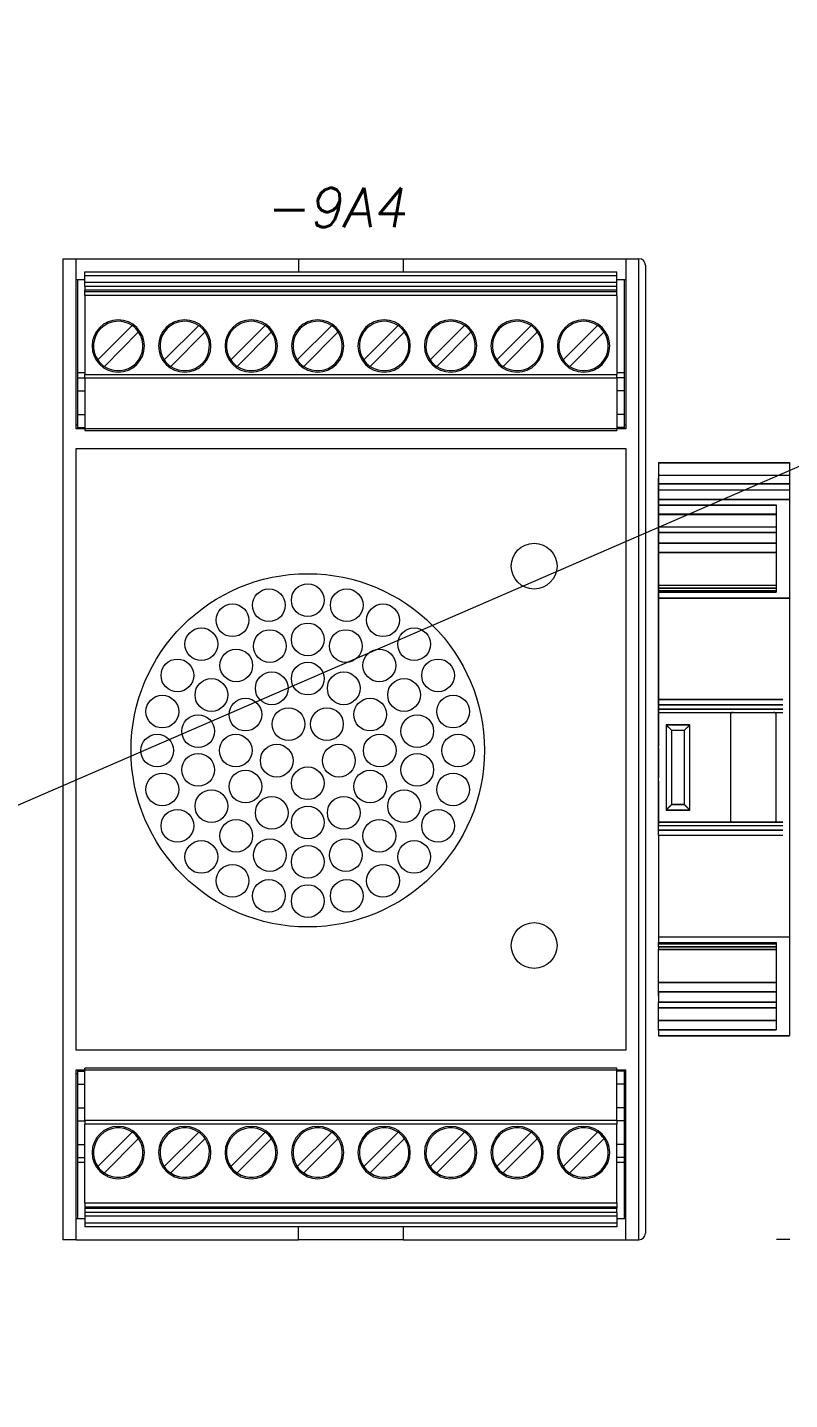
# Model space of a CAD drawing. Extents: x -2993 to 3661, y -4147 to -1441.
# Drawn here: x -278.8 to -220.6, y -2355.5 to -2250.6 of the extents above; entities that cross this region are included whole.
import ezdxf
from ezdxf.enums import TextEntityAlignment as Align

# ---------------------------------------------------------------- set-up
doc = ezdxf.new("R2010")
doc.units = 0
doc.header["$LTSCALE"] = 0.1
doc.header["$MEASUREMENT"] = 0
doc.layers.get('0').update_dxf_attribs({"linetype": 'CONTINUOUS'})
doc.styles.get("Standard").update_dxf_attribs({"font": 'simplex.shx'})

msp = doc.modelspace()

# ---------------------------------------------------------------- linework, layer by layer
at = {"lineweight": 13}
for p, q in [((110.43, -2140.77), (-384.14, -2355.52)), ((-276.08, -2283.91), (-276.08, -2327.71)), ((-220.58, -2283.89), (-220.58, -2327.69)), ((-220.55, -2343.29), (-221.55, -2343.29))]:
    msp.add_line(p, q, dxfattribs=at)
at = {"color": 7, "linetype": 'Continuous', "lineweight": 13}
for p, q in [((-276.08, -2268.31), (-276.08, -2343.31)), ((-276.08, -2268.31), (-276.08, -2343.31)), ((-276.08, -2268.31), (-275.08, -2268.31)), ((-275.08, -2281.31), (-275.08, -2268.31)), ((-275.08, -2268.31), (-258.08, -2268.31)), ((-258.08, -2268.31), (-258.08, -2269.31)), ((-258.08, -2268.31), (-250.08, -2268.31)), ((-250.08, -2268.31), (-250.08, -2269.31)), ((-250.08, -2268.31), (-233.08, -2268.31)), ((-233.08, -2268.31), (-233.08, -2281.31)), ((-233.08, -2268.31), (-232.08, -2268.31)), ((-232.08, -2343.31), (-232.08, -2268.31)), ((-274.4, -2269.31), (-233.76, -2269.31)), ((-274.4, -2270.1), (-274.4, -2269.61)), ((-233.76, -2269.61), (-274.4, -2269.61)), ((-233.76, -2270.1), (-233.76, -2269.61)), ((-231.58, -2268.81), (-231.58, -2342.81)), ((-231.58, -2268.81), (-231.58, -2342.81)), ((-231.58, -2268.81), (-231.58, -2295.31)), ((-275.08, -2269.91), (-274.4, -2269.91)), ((-274.98, -2269.91), (-274.98, -2281.01)), ((-274.4, -2270.1), (-233.76, -2270.1)), ((-274.4, -2270.4), (-274.4, -2270.71)), ((-274.4, -2270.4), (-233.76, -2270.4)), ((-233.76, -2270.71), (-274.4, -2270.71)), ((-233.76, -2270.83), (-274.4, -2270.83)), ((-233.76, -2269.91), (-233.08, -2269.91)), ((-233.76, -2270.71), (-233.76, -2270.4)), ((-233.18, -2281.01), (-233.18, -2269.91)), ((-274.4, -2271.13), (-274.4, -2277.15)), ((-233.76, -2271.13), (-274.4, -2271.13)), ((-233.76, -2271.13), (-233.76, -2277.15)), ((-273.42, -2276.05), (-270.79, -2273.42)), ((-270.3, -2273.91), (-272.92, -2276.54)), ((-268.34, -2276.05), (-265.71, -2273.42)), ((-265.22, -2273.91), (-267.84, -2276.54)), ((-263.26, -2276.05), (-260.63, -2273.42)), ((-260.14, -2273.91), (-262.76, -2276.54)), ((-258.18, -2276.05), (-255.55, -2273.42)), ((-255.06, -2273.91), (-257.68, -2276.54)), ((-253.1, -2276.05), (-250.47, -2273.42)), ((-249.98, -2273.91), (-252.6, -2276.54)), ((-248.02, -2276.05), (-245.39, -2273.42)), ((-244.9, -2273.91), (-247.52, -2276.54)), ((-242.94, -2276.05), (-240.31, -2273.42)), ((-239.82, -2273.91), (-242.44, -2276.54)), ((-237.86, -2276.05), (-235.23, -2273.42)), ((-234.74, -2273.91), (-237.36, -2276.54)), ((-274.98, -2277.01), (-274.4, -2277.01)), ((-274.4, -2277.15), (-233.76, -2277.15)), ((-233.76, -2277.01), (-233.18, -2277.01)), ((-233.76, -2277.45), (-233.76, -2277.15)), ((-274.98, -2277.41), (-274.4, -2277.41)), ((-274.4, -2277.45), (-274.4, -2281.43)), ((-233.76, -2277.45), (-274.4, -2277.45)), ((-233.18, -2277.41), (-233.76, -2277.41)), ((-233.76, -2277.45), (-233.76, -2281.43)), ((-274.98, -2278.41), (-274.4, -2278.41)), ((-233.18, -2278.41), (-233.76, -2278.41)), ((-274.98, -2280.21), (-274.4, -2280.21)), ((-233.18, -2280.21), (-233.76, -2280.21)), ((-275.08, -2281.01), (-274.98, -2281.01)), ((-233.08, -2281.31), (-275.08, -2281.31)), ((-274.98, -2281.01), (-274.98, -2281.31)), ((-274.98, -2281.21), (-274.4, -2281.21)), ((-233.18, -2281.21), (-233.76, -2281.21)), ((-233.18, -2281.01), (-233.08, -2281.01)), ((-233.18, -2281.31), (-233.18, -2281.01)), ((-274.4, -2281.43), (-233.76, -2281.43)), ((-275.08, -2328.81), (-275.08, -2282.81)), ((-275.08, -2282.81), (-233.08, -2282.81)), ((-233.08, -2282.81), (-233.08, -2328.81)), ((-230.58, -2283.89), (-220.58, -2283.89)), ((-230.58, -2283.89), (-230.58, -2284.87)), ((-230.58, -2283.91), (-220.58, -2283.91)), ((-230.58, -2283.91), (-230.58, -2284.89)), ((-230.58, -2284.56), (-230.58, -2285.76)), ((-220.58, -2284.87), (-230.58, -2284.87)), ((-230.58, -2284.87), (-230.58, -2285.49)), ((-220.58, -2284.89), (-230.58, -2284.89)), ((-230.58, -2284.89), (-230.58, -2285.51)), ((-230.58, -2287.09), (-230.58, -2285.09)), ((-230.58, -2285.49), (-220.58, -2285.49)), ((-230.58, -2285.99), (-230.58, -2285.49)), ((-230.58, -2285.51), (-220.58, -2285.51)), ((-230.58, -2286.01), (-230.58, -2285.51)), ((-230.58, -2285.76), (-230.58, -2296.86)), ((-220.58, -2285.99), (-230.58, -2285.99)), ((-230.58, -2285.99), (-230.58, -2286.69)), ((-220.58, -2286.01), (-230.58, -2286.01)), ((-230.58, -2286.01), (-230.58, -2286.71)), ((-230.58, -2286.69), (-220.58, -2286.69)), ((-230.58, -2286.69), (-230.58, -2287.12)), ((-230.58, -2286.71), (-220.58, -2286.71)), ((-230.58, -2286.71), (-230.58, -2287.14)), ((-230.58, -2308.59), (-230.58, -2287.09)), ((-230.58, -2287.82), (-230.58, -2287.12)), ((-230.58, -2287.12), (-221.58, -2287.12)), ((-230.58, -2287.14), (-221.58, -2287.14)), ((-230.58, -2287.84), (-230.58, -2287.14)), ((-221.58, -2287.12), (-221.58, -2293.81)), ((-230.58, -2287.86), (-230.58, -2287.82)), ((-230.58, -2287.82), (-221.58, -2287.82)), ((-230.58, -2287.84), (-221.58, -2287.84)), ((-230.58, -2287.88), (-230.58, -2287.84)), ((-230.58, -2288.82), (-230.58, -2287.86)), ((-221.58, -2287.86), (-230.58, -2287.86)), ((-221.58, -2287.88), (-230.58, -2287.88)), ((-230.58, -2288.84), (-230.58, -2287.88)), ((-230.58, -2289.25), (-230.58, -2288.82)), ((-221.58, -2288.82), (-230.58, -2288.82)), ((-221.58, -2288.84), (-230.58, -2288.84)), ((-230.58, -2289.27), (-230.58, -2288.84)), ((-230.58, -2289.25), (-230.58, -2290.03)), ((-221.58, -2289.25), (-230.58, -2289.25)), ((-221.58, -2289.27), (-230.58, -2289.27)), ((-230.58, -2289.27), (-230.58, -2290.05)), ((-230.58, -2290.74), (-230.58, -2290.03)), ((-230.58, -2290.03), (-221.58, -2290.03)), ((-230.58, -2290.05), (-221.58, -2290.05)), ((-230.58, -2290.76), (-230.58, -2290.05)), ((-230.58, -2293.28), (-230.58, -2290.74)), ((-230.58, -2290.74), (-221.58, -2290.74)), ((-230.58, -2290.76), (-221.58, -2290.76)), ((-230.58, -2293.3), (-230.58, -2290.76)), ((-230.58, -2293.28), (-230.58, -2293.47)), ((-221.58, -2293.28), (-230.58, -2293.28)), ((-221.58, -2293.3), (-230.58, -2293.3)), ((-230.58, -2293.3), (-230.58, -2293.49)), ((-230.58, -2293.71), (-230.58, -2293.47)), ((-230.58, -2293.47), (-221.58, -2293.47)), ((-230.58, -2293.49), (-221.58, -2293.49)), ((-230.58, -2293.73), (-230.58, -2293.49)), ((-230.58, -2293.81), (-230.58, -2293.71)), ((-221.58, -2293.71), (-230.58, -2293.71)), ((-221.58, -2293.73), (-230.58, -2293.73)), ((-230.58, -2293.83), (-230.58, -2293.73)), ((-230.58, -2293.81), (-230.58, -2294.24)), ((-221.58, -2293.81), (-230.58, -2293.81)), ((-221.58, -2293.83), (-230.58, -2293.83)), ((-230.58, -2293.83), (-230.58, -2294.26)), ((-230.58, -2294.24), (-220.58, -2294.24)), ((-230.58, -2294.24), (-230.58, -2301.99)), ((-230.58, -2294.26), (-220.58, -2294.26)), ((-230.58, -2294.26), (-230.58, -2302.01)), ((-230.58, -2296.86), (-230.58, -2298.36)), ((-230.58, -2298.36), (-230.58, -2299.86)), ((-230.58, -2299.86), (-230.58, -2300.76)), ((-230.58, -2300.76), (-230.58, -2301.68)), ((-230.58, -2301.68), (-230.58, -2302.22)), ((-230.58, -2301.99), (-221.08, -2301.99)), ((-230.58, -2302.39), (-230.58, -2301.99)), ((-230.58, -2302.01), (-221.08, -2302.01)), ((-230.58, -2302.41), (-230.58, -2302.01)), ((-230.58, -2302.22), (-230.58, -2302.23)), ((-230.58, -2302.23), (-230.58, -2303.76)), ((-230.58, -2302.39), (-221.08, -2302.39)), ((-230.58, -2302.75), (-230.58, -2302.39)), ((-230.58, -2302.41), (-221.08, -2302.41)), ((-230.58, -2302.77), (-230.58, -2302.41)), ((-221.08, -2302.75), (-230.58, -2302.75)), ((-230.58, -2302.99), (-230.58, -2302.75)), ((-221.08, -2302.77), (-230.58, -2302.77)), ((-230.58, -2303.01), (-230.58, -2302.77)), ((-230.58, -2302.99), (-221.08, -2302.99)), ((-230.58, -2311.39), (-230.58, -2302.99)), ((-230.58, -2303.01), (-221.08, -2303.01)), ((-230.58, -2311.41), (-230.58, -2303.01)), ((-225.08, -2303.19), (-225.08, -2311.19)), ((-221.58, -2311.19), (-221.58, -2303.19)), ((-230.58, -2303.76), (-230.58, -2304.36)), ((-230.58, -2304.36), (-230.58, -2305.56)), ((-229.98, -2303.94), (-229.58, -2304.34)), ((-229.98, -2303.94), (-229.98, -2310.44)), ((-228.18, -2303.94), (-229.98, -2303.94)), ((-229.98, -2303.96), (-229.58, -2304.36)), ((-229.98, -2303.96), (-229.98, -2310.46)), ((-228.18, -2303.96), (-229.98, -2303.96)), ((-229.58, -2304.34), (-229.58, -2310.04)), ((-229.58, -2304.34), (-228.58, -2304.34)), ((-229.58, -2304.36), (-229.58, -2310.06)), ((-229.58, -2304.36), (-228.58, -2304.36)), ((-228.58, -2304.34), (-228.18, -2303.94)), ((-228.58, -2304.36), (-228.18, -2303.96)), ((-228.58, -2310.04), (-228.58, -2304.34)), ((-228.58, -2310.06), (-228.58, -2304.36)), ((-228.18, -2310.44), (-228.18, -2303.94)), ((-228.18, -2310.46), (-228.18, -2303.96)), ((-230.58, -2305.71), (-230.58, -2305.56)), ((-230.58, -2305.71), (-230.58, -2308)), ((-230.58, -2308.24), (-230.58, -2308)), ((-230.58, -2308.24), (-230.58, -2309.16)), ((-230.58, -2309.16), (-230.58, -2310.06)), ((-230.58, -2310.06), (-230.58, -2311.56)), ((-229.58, -2310.04), (-229.98, -2310.44)), ((-229.58, -2310.06), (-229.98, -2310.46)), ((-229.98, -2310.44), (-228.18, -2310.44)), ((-229.98, -2310.46), (-228.18, -2310.46)), ((-228.58, -2310.04), (-229.58, -2310.04)), ((-228.58, -2310.06), (-229.58, -2310.06)), ((-228.18, -2310.44), (-228.58, -2310.04)), ((-228.18, -2310.46), (-228.58, -2310.06)), ((-221.08, -2311.39), (-230.58, -2311.39)), ((-230.58, -2311.63), (-230.58, -2311.39)), ((-221.08, -2311.41), (-230.58, -2311.41)), ((-230.58, -2311.64), (-230.58, -2311.41)), ((-230.58, -2311.63), (-221.08, -2311.63)), ((-230.58, -2311.99), (-230.58, -2311.63)), ((-230.58, -2311.64), (-221.08, -2311.64)), ((-230.58, -2312.01), (-230.58, -2311.64)), ((-221.08, -2311.99), (-230.58, -2311.99)), ((-230.58, -2312.39), (-230.58, -2311.99)), ((-221.08, -2312.01), (-230.58, -2312.01)), ((-230.58, -2312.41), (-230.58, -2312.01)), ((-221.08, -2312.39), (-230.58, -2312.39)), ((-230.58, -2312.39), (-230.58, -2320.14)), ((-221.08, -2312.41), (-230.58, -2312.41)), ((-230.58, -2312.41), (-230.58, -2320.16)), ((-231.58, -2316.31), (-231.58, -2332.99)), ((-230.58, -2320.14), (-220.58, -2320.14)), ((-230.58, -2320.14), (-230.58, -2320.57)), ((-230.58, -2320.16), (-220.58, -2320.16)), ((-230.58, -2320.16), (-230.58, -2320.59)), ((-230.58, -2320.66), (-230.58, -2320.57)), ((-230.58, -2320.57), (-221.58, -2320.57)), ((-230.58, -2320.59), (-221.58, -2320.59)), ((-230.58, -2320.68), (-230.58, -2320.59)), ((-230.58, -2320.91), (-230.58, -2320.66)), ((-230.58, -2320.66), (-221.58, -2320.66)), ((-230.58, -2320.68), (-221.58, -2320.68)), ((-230.58, -2320.93), (-230.58, -2320.68)), ((-230.58, -2320.91), (-230.58, -2321.1)), ((-221.58, -2320.91), (-230.58, -2320.91)), ((-221.58, -2320.93), (-230.58, -2320.93)), ((-230.58, -2320.93), (-230.58, -2321.12)), ((-230.58, -2323.64), (-230.58, -2321.1)), ((-230.58, -2321.1), (-221.58, -2321.1)), ((-230.58, -2321.12), (-221.58, -2321.12)), ((-230.58, -2323.66), (-230.58, -2321.12)), ((-221.58, -2320.57), (-221.58, -2327.26)), ((-230.58, -2324.35), (-230.58, -2323.64)), ((-221.58, -2323.64), (-230.58, -2323.64)), ((-221.58, -2323.66), (-230.58, -2323.66)), ((-230.58, -2324.67), (-230.58, -2323.66)), ((-230.58, -2324.37), (-230.58, -2323.66)), ((-230.58, -2324.35), (-230.58, -2325.12)), ((-221.58, -2324.35), (-230.58, -2324.35)), ((-221.58, -2324.37), (-230.58, -2324.37)), ((-230.58, -2324.37), (-230.58, -2325.14)), ((-230.58, -2325.56), (-230.58, -2325.12)), ((-230.58, -2325.12), (-221.58, -2325.12)), ((-230.58, -2325.14), (-221.58, -2325.14)), ((-230.58, -2325.58), (-230.58, -2325.14)), ((-230.58, -2326.51), (-230.58, -2325.56)), ((-230.58, -2325.56), (-221.58, -2325.56)), ((-230.58, -2325.58), (-221.58, -2325.58)), ((-230.58, -2326.53), (-230.58, -2325.58)), ((-230.58, -2326.56), (-230.58, -2326.51)), ((-230.58, -2326.51), (-221.58, -2326.51)), ((-230.58, -2326.53), (-221.58, -2326.53)), ((-230.58, -2326.58), (-230.58, -2326.53)), ((-230.58, -2327.26), (-230.58, -2326.56)), ((-221.58, -2326.56), (-230.58, -2326.56)), ((-221.58, -2326.58), (-230.58, -2326.58)), ((-230.58, -2327.28), (-230.58, -2326.58)), ((-230.58, -2327.26), (-230.58, -2327.69)), ((-221.58, -2327.26), (-230.58, -2327.26)), ((-221.58, -2327.28), (-230.58, -2327.28)), ((-230.58, -2327.28), (-230.58, -2327.71)), ((-230.58, -2327.69), (-220.58, -2327.69)), ((-230.58, -2327.71), (-220.58, -2327.71)), ((-233.08, -2328.81), (-275.08, -2328.81)), ((-275.08, -2330.31), (-233.08, -2330.31)), ((-275.08, -2343.31), (-275.08, -2330.31)), ((-274.98, -2330.61), (-275.08, -2330.61)), ((-274.98, -2330.31), (-274.98, -2330.61)), ((-274.98, -2330.41), (-274.4, -2330.41)), ((-274.98, -2330.61), (-274.98, -2341.71)), ((-274.4, -2334.17), (-274.4, -2330.19)), ((-233.76, -2330.19), (-274.4, -2330.19)), ((-233.76, -2334.17), (-233.76, -2330.19)), ((-233.18, -2330.41), (-233.76, -2330.41)), ((-233.18, -2330.61), (-233.18, -2330.31)), ((-233.08, -2330.61), (-233.18, -2330.61)), ((-233.18, -2341.71), (-233.18, -2330.61)), ((-233.08, -2343.31), (-233.08, -2330.31)), ((-274.98, -2331.41), (-274.4, -2331.41)), ((-233.18, -2331.41), (-233.76, -2331.41)), ((-274.98, -2333.21), (-274.4, -2333.21)), ((-233.18, -2333.21), (-233.76, -2333.21)), ((-274.98, -2334.21), (-274.4, -2334.21)), ((-274.4, -2334.17), (-274.4, -2334.47)), ((-274.4, -2334.17), (-233.76, -2334.17)), ((-233.76, -2334.47), (-274.4, -2334.47)), ((-274.4, -2340.49), (-274.4, -2334.47)), ((-233.18, -2334.21), (-233.76, -2334.21)), ((-233.76, -2340.49), (-233.76, -2334.47)), ((-273.42, -2337.71), (-270.79, -2335.08)), ((-270.3, -2335.57), (-272.92, -2338.2)), ((-268.34, -2337.71), (-265.71, -2335.08)), ((-265.22, -2335.57), (-267.84, -2338.2)), ((-263.26, -2337.71), (-260.63, -2335.08)), ((-260.14, -2335.57), (-262.76, -2338.2)), ((-258.18, -2337.71), (-255.55, -2335.08)), ((-255.06, -2335.57), (-257.68, -2338.2)), ((-253.1, -2337.71), (-250.47, -2335.08)), ((-249.98, -2335.57), (-252.6, -2338.2)), ((-248.02, -2337.71), (-245.39, -2335.08)), ((-244.9, -2335.57), (-247.52, -2338.2)), ((-242.94, -2337.71), (-240.31, -2335.08)), ((-239.82, -2335.57), (-242.44, -2338.2)), ((-237.86, -2337.71), (-235.23, -2335.08)), ((-234.74, -2335.57), (-237.36, -2338.2)), ((-274.98, -2336.01), (-274.4, -2336.01)), ((-233.18, -2336.01), (-233.76, -2336.01)), ((-274.98, -2337.01), (-274.4, -2337.01)), ((-274.4, -2337.41), (-274.98, -2337.41)), ((-233.18, -2337.01), (-233.76, -2337.01)), ((-233.18, -2337.41), (-233.76, -2337.41)), ((-231.58, -2337.66), (-231.58, -2342.81)), ((-274.4, -2340.49), (-233.76, -2340.49)), ((-274.4, -2340.79), (-233.76, -2340.79)), ((-274.4, -2340.9), (-274.4, -2341.21)), ((-274.4, -2340.9), (-233.76, -2340.9)), ((-233.76, -2341.21), (-233.76, -2340.9)), ((-274.4, -2341.71), (-275.08, -2341.71)), ((-233.76, -2341.21), (-274.4, -2341.21)), ((-274.4, -2341.51), (-274.4, -2342.01)), ((-233.76, -2341.51), (-274.4, -2341.51)), ((-274.4, -2342.01), (-233.76, -2342.01)), ((-233.76, -2341.51), (-233.76, -2342.01)), ((-233.08, -2341.71), (-233.76, -2341.71)), ((-233.76, -2342.31), (-274.4, -2342.31)), ((-258.08, -2343.31), (-258.08, -2342.31)), ((-250.08, -2342.31), (-250.08, -2343.31)), ((-275.08, -2343.31), (-276.08, -2343.31)), ((-275.08, -2343.31), (-258.08, -2343.31)), ((-250.08, -2343.31), (-258.08, -2343.31)), ((-250.08, -2343.31), (-233.08, -2343.31)), ((-233.08, -2343.31), (-232.08, -2343.31))]:
    msp.add_line(p, q, dxfattribs=at)
for points in [[(-274.4, -2269.61), (-274.4, -2269.55), (-274.4, -2269.49), (-274.4, -2269.44), (-274.4, -2269.4), (-274.4, -2269.36), (-274.4, -2269.33), (-274.4, -2269.31), (-274.4, -2269.31)], [(-233.76, -2269.61), (-233.76, -2269.55), (-233.76, -2269.49), (-233.76, -2269.44), (-233.76, -2269.4), (-233.76, -2269.36), (-233.76, -2269.33), (-233.76, -2269.31), (-233.76, -2269.31)], [(-274.4, -2270.4), (-274.4, -2270.34), (-274.4, -2270.29), (-274.4, -2270.24), (-274.4, -2270.19), (-274.4, -2270.15), (-274.4, -2270.13), (-274.4, -2270.11), (-274.4, -2270.1)], [(-274.4, -2270.83), (-274.4, -2270.81), (-274.4, -2270.76), (-274.4, -2270.71)], [(-274.4, -2271.13), (-274.4, -2271.07), (-274.4, -2271.01), (-274.4, -2270.96), (-274.4, -2270.92), (-274.4, -2270.88), (-274.4, -2270.85), (-274.4, -2270.83), (-274.4, -2270.83)], [(-233.76, -2270.4), (-233.76, -2270.34), (-233.76, -2270.29), (-233.76, -2270.24), (-233.76, -2270.19), (-233.76, -2270.15), (-233.76, -2270.13), (-233.76, -2270.11), (-233.76, -2270.1)], [(-233.76, -2270.83), (-233.76, -2270.81), (-233.76, -2270.76), (-233.76, -2270.71)], [(-233.76, -2271.13), (-233.76, -2271.07), (-233.76, -2271.01), (-233.76, -2270.96), (-233.76, -2270.92), (-233.76, -2270.88), (-233.76, -2270.85), (-233.76, -2270.83), (-233.76, -2270.83)], [(-274.4, -2277.45), (-274.4, -2277.44), (-274.4, -2277.43), (-274.4, -2277.4), (-274.4, -2277.36), (-274.4, -2277.32), (-274.4, -2277.26), (-274.4, -2277.21), (-274.4, -2277.15)], [(-233.76, -2334.17), (-233.76, -2334.17), (-233.76, -2334.19), (-233.76, -2334.22), (-233.76, -2334.26), (-233.76, -2334.3), (-233.76, -2334.35), (-233.76, -2334.41), (-233.76, -2334.47)], [(-274.4, -2340.49), (-274.4, -2340.55), (-274.4, -2340.6), (-274.4, -2340.66), (-274.4, -2340.7), (-274.4, -2340.74), (-274.4, -2340.77), (-274.4, -2340.78), (-274.4, -2340.79)], [(-274.4, -2340.79), (-274.4, -2340.81), (-274.4, -2340.86), (-274.4, -2340.9)], [(-233.76, -2340.49), (-233.76, -2340.55), (-233.76, -2340.6), (-233.76, -2340.66), (-233.76, -2340.7), (-233.76, -2340.74), (-233.76, -2340.77), (-233.76, -2340.78), (-233.76, -2340.79)], [(-233.76, -2340.79), (-233.76, -2340.81), (-233.76, -2340.86), (-233.76, -2340.9)], [(-274.4, -2341.21), (-274.4, -2341.27), (-274.4, -2341.33), (-274.4, -2341.38), (-274.4, -2341.43), (-274.4, -2341.46), (-274.4, -2341.49), (-274.4, -2341.51), (-274.4, -2341.51)], [(-274.4, -2342.01), (-274.4, -2342.07), (-274.4, -2342.12), (-274.4, -2342.18), (-274.4, -2342.22), (-274.4, -2342.26), (-274.4, -2342.29), (-274.4, -2342.3), (-274.4, -2342.31)], [(-233.76, -2341.21), (-233.76, -2341.27), (-233.76, -2341.33), (-233.76, -2341.38), (-233.76, -2341.43), (-233.76, -2341.46), (-233.76, -2341.49), (-233.76, -2341.51), (-233.76, -2341.51)], [(-233.76, -2342.01), (-233.76, -2342.07), (-233.76, -2342.12), (-233.76, -2342.18), (-233.76, -2342.22), (-233.76, -2342.26), (-233.76, -2342.29), (-233.76, -2342.3), (-233.76, -2342.31)]]:
    msp.add_lwpolyline(points, dxfattribs=at)
at = {"linetype": 'Continuous', "lineweight": 13}
for centre in [(-240.08, -2291.81), (-240.08, -2320.81)]:
    msp.add_circle(centre, 1.75, dxfattribs=at)
at = {"lineweight": 13}
for centre, radius in [((-257.38, -2305.89), 13.5), ((-260.35, -2294.8), 1.25), ((-257.38, -2294.41), 1.25), ((-254.4, -2294.8), 1.25), ((-263.13, -2295.95), 1.25), ((-251.63, -2295.95), 1.25), ((-265.51, -2297.78), 1.25), ((-260.28, -2297.92), 1.25), ((-257.38, -2297.41), 1.25), ((-254.47, -2297.92), 1.25), ((-249.25, -2297.78), 1.25), ((-262.84, -2299.4), 1.25), ((-251.91, -2299.4), 1.25), ((-267.34, -2300.16), 1.25), ((-257.38, -2300.41), 1.25), ((-247.42, -2300.16), 1.25), ((-260.13, -2301.15), 1.25), ((-254.63, -2301.15), 1.25), ((-264.74, -2301.66), 1.25), ((-250.02, -2301.66), 1.25), ((-268.49, -2302.93), 1.25), ((-262.14, -2303.16), 1.25), ((-252.61, -2303.16), 1.25), ((-246.27, -2302.93), 1.25), ((-265.75, -2304.43), 1.25), ((-258.85, -2303.89), 1.25), ((-255.91, -2303.89), 1.25), ((-249.01, -2304.43), 1.25), ((-268.88, -2305.91), 1.25), ((-262.88, -2305.91), 1.25), ((-259.75, -2306.68), 1.25), ((-255, -2306.68), 1.25), ((-251.88, -2305.91), 1.25), ((-245.88, -2305.91), 1.25), ((-265.75, -2307.38), 1.25), ((-249.01, -2307.38), 1.25), ((-262.14, -2308.66), 1.25), ((-257.38, -2308.41), 1.25), ((-252.61, -2308.66), 1.25), ((-268.49, -2308.88), 1.25), ((-246.27, -2308.88), 1.25), ((-264.74, -2310.16), 1.25), ((-260.13, -2310.67), 1.25), ((-254.63, -2310.67), 1.25), ((-250.02, -2310.16), 1.25), ((-267.34, -2311.66), 1.25), ((-257.38, -2311.41), 1.25), ((-247.42, -2311.66), 1.25), ((-262.84, -2312.42), 1.25), ((-251.91, -2312.42), 1.25), ((-265.51, -2314.04), 1.25), ((-260.28, -2313.9), 1.25), ((-254.47, -2313.9), 1.25), ((-249.25, -2314.04), 1.25), ((-257.38, -2314.41), 1.25), ((-263.13, -2315.87), 1.25), ((-251.63, -2315.87), 1.25), ((-260.35, -2317.02), 1.25), ((-254.4, -2317.02), 1.25), ((-257.38, -2317.41), 1.25)]:
    msp.add_circle(centre, radius, dxfattribs=at)
at = {"color": 7, "linetype": 'Continuous', "lineweight": 13}
for centre, radius, start, end in [((-232.08, -2268.81), 0.5, 0.0002, 90), ((-271.86, -2274.98), 2, 90, 270), ((-271.86, -2274.98), 1.89, 135, 214.3366), ((-271.86, -2274.98), 1.89, 55.6634, 135), ((-271.86, -2274.98), 2, 270, 90), ((-271.86, -2274.98), 1.89, 34.3365, 55.6635), ((-271.86, -2274.98), 1.89, 315, 34.3366), ((-266.78, -2274.98), 2, 90, 270), ((-266.78, -2274.98), 1.89, 135, 214.3366), ((-266.78, -2274.98), 1.89, 55.6634, 135), ((-266.78, -2274.98), 2, 270, 90), ((-266.78, -2274.98), 1.89, 34.3365, 55.6635), ((-266.78, -2274.98), 1.89, 315, 34.3366), ((-261.7, -2274.98), 2, 90, 270), ((-261.7, -2274.98), 1.89, 135, 214.3366), ((-261.7, -2274.98), 1.89, 55.6634, 135), ((-261.7, -2274.98), 2, 270, 90), ((-261.7, -2274.98), 1.89, 34.3365, 55.6635), ((-261.7, -2274.98), 1.89, 315, 34.3366), ((-256.62, -2274.98), 2, 90, 270), ((-256.62, -2274.98), 1.89, 135, 214.3366), ((-256.62, -2274.98), 1.89, 55.6634, 135), ((-256.62, -2274.98), 2, 270, 90), ((-256.62, -2274.98), 1.89, 34.3365, 55.6635), ((-256.62, -2274.98), 1.89, 315, 34.3366), ((-251.54, -2274.98), 2, 90, 270), ((-251.54, -2274.98), 1.89, 135, 214.3366), ((-251.54, -2274.98), 1.89, 55.6634, 135), ((-251.54, -2274.98), 2, 270, 90), ((-251.54, -2274.98), 1.89, 34.3365, 55.6635), ((-251.54, -2274.98), 1.89, 315, 34.3366), ((-246.46, -2274.98), 2, 90, 270), ((-246.46, -2274.98), 1.89, 135, 214.3366), ((-246.46, -2274.98), 1.89, 55.6634, 135), ((-246.46, -2274.98), 2, 270, 90), ((-246.46, -2274.98), 1.89, 34.3365, 55.6635), ((-246.46, -2274.98), 1.89, 315, 34.3366), ((-241.38, -2274.98), 2, 90, 270), ((-241.38, -2274.98), 1.89, 135, 214.3366), ((-241.38, -2274.98), 1.89, 55.6634, 135), ((-241.38, -2274.98), 2, 270, 90), ((-241.38, -2274.98), 1.89, 34.3365, 55.6635), ((-241.38, -2274.98), 1.89, 315, 34.3366), ((-236.3, -2274.98), 2, 90, 270), ((-236.3, -2274.98), 1.89, 135, 214.3366), ((-236.3, -2274.98), 1.89, 55.6634, 135), ((-236.3, -2274.98), 2, 270, 90), ((-236.3, -2274.98), 1.89, 34.3365, 55.6635), ((-236.3, -2274.98), 1.89, 315, 34.3366), ((-271.86, -2274.98), 1.89, 214.3365, 235.6635), ((-266.78, -2274.98), 1.89, 214.3365, 235.6635), ((-261.7, -2274.98), 1.89, 214.3365, 235.6635), ((-256.62, -2274.98), 1.89, 214.3365, 235.6635), ((-251.54, -2274.98), 1.89, 214.3365, 235.6635), ((-246.46, -2274.98), 1.89, 214.3365, 235.6635), ((-241.38, -2274.98), 1.89, 214.3365, 235.6635), ((-236.3, -2274.98), 1.89, 214.3365, 235.6635), ((-271.86, -2274.98), 1.89, 235.6634, 315), ((-266.78, -2274.98), 1.89, 235.6634, 315), ((-261.7, -2274.98), 1.89, 235.6634, 315), ((-256.62, -2274.98), 1.89, 235.6634, 315), ((-251.54, -2274.98), 1.89, 235.6634, 315), ((-246.46, -2274.98), 1.89, 235.6634, 315), ((-241.38, -2274.98), 1.89, 235.6634, 315), ((-236.3, -2274.98), 1.89, 235.6634, 315), ((-224.88, -2303.19), 0.2, 90, 180), ((-221.78, -2303.19), 0.2, 0, 90), ((-224.88, -2311.19), 0.2, 180, 270), ((-221.78, -2311.19), 0.2, 270, 0), ((-271.86, -2336.64), 2, 90, 270), ((-271.86, -2336.64), 1.89, 55.6634, 135), ((-271.86, -2336.64), 2, 270, 90), ((-266.78, -2336.64), 2, 90, 270), ((-266.78, -2336.64), 1.89, 55.6634, 135), ((-266.78, -2336.64), 2, 270, 90), ((-261.7, -2336.64), 2, 90, 270), ((-261.7, -2336.64), 1.89, 55.6634, 135), ((-261.7, -2336.64), 2, 270, 90), ((-256.62, -2336.64), 2, 90, 270), ((-256.62, -2336.64), 1.89, 55.6634, 135), ((-256.62, -2336.64), 2, 270, 90), ((-251.54, -2336.64), 2, 90, 270), ((-251.54, -2336.64), 1.89, 55.6634, 135), ((-251.54, -2336.64), 2, 270, 90), ((-246.46, -2336.64), 2, 90, 270), ((-246.46, -2336.64), 1.89, 55.6634, 135), ((-246.46, -2336.64), 2, 270, 90), ((-241.38, -2336.64), 2, 90, 270), ((-241.38, -2336.64), 1.89, 55.6634, 135), ((-241.38, -2336.64), 2, 270, 90), ((-236.3, -2336.64), 2, 90, 270), ((-236.3, -2336.64), 1.89, 55.6634, 135), ((-236.3, -2336.64), 2, 270, 90), ((-271.86, -2336.64), 1.89, 135, 214.3366), ((-271.86, -2336.64), 1.89, 34.3365, 55.6635), ((-271.86, -2336.64), 1.89, 315, 34.3366), ((-266.78, -2336.64), 1.89, 135, 214.3366), ((-266.78, -2336.64), 1.89, 34.3365, 55.6635), ((-266.78, -2336.64), 1.89, 315, 34.3366), ((-261.7, -2336.64), 1.89, 135, 214.3366), ((-261.7, -2336.64), 1.89, 34.3365, 55.6635), ((-261.7, -2336.64), 1.89, 315, 34.3366), ((-256.62, -2336.64), 1.89, 135, 214.3366), ((-256.62, -2336.64), 1.89, 34.3365, 55.6635), ((-256.62, -2336.64), 1.89, 315, 34.3366), ((-251.54, -2336.64), 1.89, 135, 214.3366), ((-251.54, -2336.64), 1.89, 34.3365, 55.6635), ((-251.54, -2336.64), 1.89, 315, 34.3366), ((-246.46, -2336.64), 1.89, 135, 214.3366), ((-246.46, -2336.64), 1.89, 34.3365, 55.6635), ((-246.46, -2336.64), 1.89, 315, 34.3366), ((-241.38, -2336.64), 1.89, 135, 214.3366), ((-241.38, -2336.64), 1.89, 34.3365, 55.6635), ((-241.38, -2336.64), 1.89, 315, 34.3366), ((-236.3, -2336.64), 1.89, 135, 214.3366), ((-236.3, -2336.64), 1.89, 34.3365, 55.6635), ((-236.3, -2336.64), 1.89, 315, 34.3366), ((-271.86, -2336.64), 1.89, 214.3365, 235.6635), ((-271.86, -2336.64), 1.89, 235.6634, 315), ((-266.78, -2336.64), 1.89, 214.3365, 235.6635), ((-266.78, -2336.64), 1.89, 235.6634, 315), ((-261.7, -2336.64), 1.89, 214.3365, 235.6635), ((-261.7, -2336.64), 1.89, 235.6634, 315), ((-256.62, -2336.64), 1.89, 214.3365, 235.6635), ((-256.62, -2336.64), 1.89, 235.6634, 315), ((-251.54, -2336.64), 1.89, 214.3365, 235.6635), ((-251.54, -2336.64), 1.89, 235.6634, 315), ((-246.46, -2336.64), 1.89, 214.3365, 235.6635), ((-246.46, -2336.64), 1.89, 235.6634, 315), ((-241.38, -2336.64), 1.89, 214.3365, 235.6635), ((-241.38, -2336.64), 1.89, 235.6634, 315), ((-236.3, -2336.64), 1.89, 214.3365, 235.6635), ((-236.3, -2336.64), 1.89, 235.6634, 315), ((-232.08, -2342.81), 0.5, 270.0002, 359.9998)]:
    msp.add_arc(centre, radius, start, end, dxfattribs=at)

# ---------------------------------------------------------------- texts
at = {"lineweight": 13, "oblique": 10}
msp.add_text('-9A4', height=3, dxfattribs=at).set_placement((-255.28, -2265.89), align=Align.CENTER)

doc.saveas('drawing.dxf')
